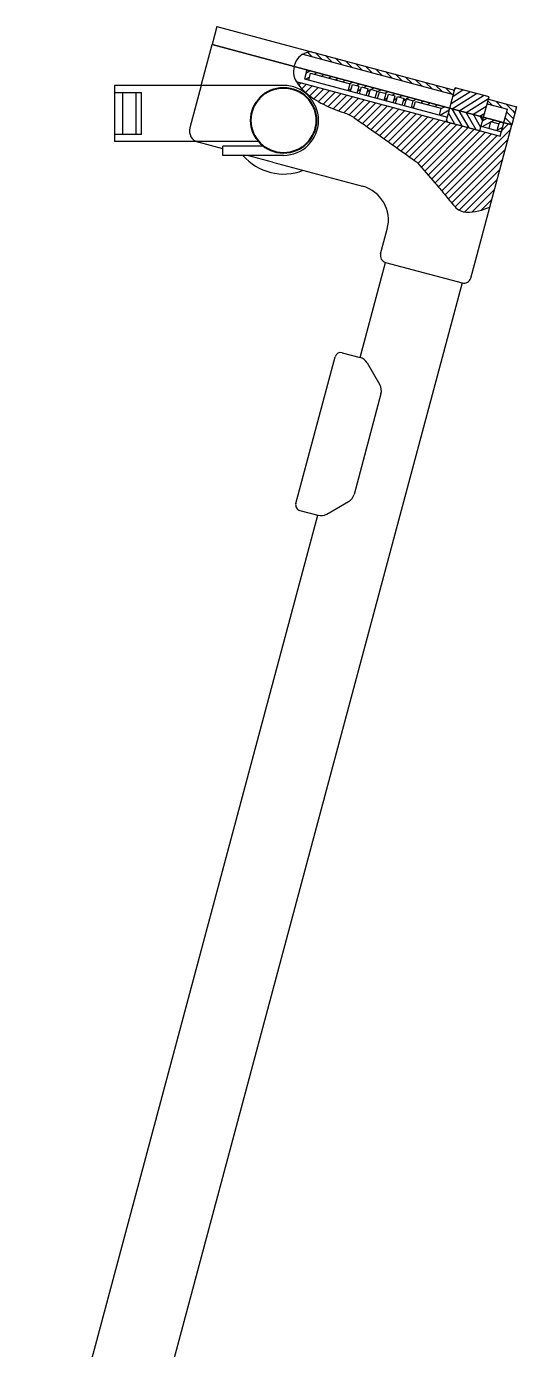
# Model space of a CAD drawing. Header units: millimetres. Extents: x 803 to 2709, y 619 to 2468.
# Drawn here: x 996 to 1207, y 1901 to 2468 of the extents above; entities that cross this region are included whole.
import ezdxf

# ---------------------------------------------------------------- set-up
doc = ezdxf.new("R2010")
doc.units = ezdxf.units.MM
doc.layers.add('01_Contornos', color=7, linetype='Continuous', lineweight=20)
doc.styles.add('EstiloCota', font='arialbd.ttf', dxfattribs={"height": 10})
doc.dimstyles.new('CotasUNE', dxfattribs={"dimtxt": 10, "dimasz": 8, "dimexe": 1.25, "dimexo": 0, "dimtad": 1, "dimtxsty": 'EstiloCota', "dimcen": 2.5, "dimclrd": 256, "dimclrt": 256, "dimadec": 0, "dimazin": 0, "dimtfac": 1, "dimtmove": 0, "dimatfit": 3, "dimfxl": 1, "dimarcsym": 0})

# ---------------------------------------------------------------- blocks, each defined once
blk = doc.blocks.new('*D1')
at = {"layer": '01_Contornos', "lineweight": -2, "transparency": 16777216}
blk.add_arc((1029.32, 1783.04), 101.46, 4.5187, 70.4813, dxfattribs=at)
at = {"layer": '01_Contornos', "transparency": 16777216}
for points in [[(1062.82, 1877.4), (1063.61, 1879.95), (1055.58, 1881.05)], [(1131.8, 1791.09), (1129.13, 1790.98), (1130.78, 1783.04)]]:
    blk.add_solid(points, dxfattribs=at)
at = {"layer": 'Defpoints', "color": 0}
for p in [(1183.32, 2357.77), (1121.28, 1825.92), (1029.32, 1783.04), (1029.32, 1783.04), (1131.33, 1783.04)]:
    blk.add_point(p, dxfattribs=at)
at = {"layer": '01_Contornos', "transparency": 16777216, "insert": (1114.35, 1848.28), "char_height": 10, "attachment_point": 5, "rotation": 307.5, "style": 'EstiloCota'}
blk.add_mtext('75°', dxfattribs=at)

msp = doc.modelspace()

# ---------------------------------------------------------------- hatches: boundary and pattern name
at = {"layer": '01_Contornos', "true_color": 0x991b1e}
h = msp.add_hatch(dxfattribs=at)
h.set_pattern_fill('ANSI31', color=244, scale=0.7, angle=90)
h.paths.add_polyline_path([(1194.585, 2436.533), (1194.068, 2434.602), (1206.142, 2431.366), (1206.66, 2433.298)])
h.paths.add_polyline_path([(1118.76, 2456.851, 0.111254), (1115.009, 2455.785), (1179.579, 2438.484), (1180.097, 2440.416)])
h.paths.add_polyline_path([(1206.142, 2431.366), (1202.761, 2432.272), (1201.208, 2426.477), (1204.589, 2425.571)])
h = msp.add_hatch(dxfattribs=at)
h.set_pattern_fill('LINE', color=244, scale=0.7, angle=30)
h.set_pattern_definition([(30, (1057.523, 2421.4954), (-1.11125, 1.92474), [])])
h.paths.add_polyline_path([(1118.363, 2447.64), (1135.266, 2443.11), (1134.49, 2440.213), (1135.456, 2439.954), (1136.232, 2442.852), (1139.13, 2442.075), (1138.354, 2439.177), (1139.32, 2438.919), (1140.096, 2441.816), (1142.994, 2441.04), (1142.217, 2438.142), (1143.183, 2437.883), (1143.96, 2440.781), (1146.858, 2440.005), (1146.081, 2437.107), (1147.047, 2436.848), (1147.824, 2439.746), (1150.721, 2438.969), (1149.945, 2436.072), (1150.911, 2435.813), (1151.687, 2438.711), (1154.585, 2437.934), (1153.809, 2435.036), (1154.774, 2434.777), (1155.551, 2437.675), (1158.449, 2436.899), (1157.672, 2434.001), (1158.638, 2433.742), (1159.415, 2436.64), (1162.312, 2435.864), (1161.536, 2432.966), (1162.502, 2432.707), (1163.278, 2435.605), (1174.386, 2432.628), (1173.61, 2429.73), (1176.991, 2428.825), (1178.026, 2432.688), (1116.69, 2449.123), (1115.654, 2445.26), (1117.586, 2444.742)])
h.paths.add_polyline_path([(1195.637, 2426.934), (1199.018, 2426.028), (1198.241, 2423.131), (1200.173, 2422.613), (1201.208, 2426.477), (1192.515, 2428.806), (1191.48, 2424.942), (1194.86, 2424.036)])
h = msp.add_hatch(dxfattribs=at)
h.set_pattern_fill('ANSI31', color=244, scale=0.7)
h.paths.add_polyline_path([(1175.724, 2395.826, 0.0066009), (1180.171, 2390.522, 0.214734), (1185.238, 2388.155, 0.1147459), (1195.142, 2390.315), (1203.295, 2420.741), (1204.589, 2425.571), (1201.208, 2426.477), (1199.655, 2420.681), (1112.196, 2444.116, 0.0799082), (1115.927, 2439.664, 0.0613553), (1123.847, 2434.347, 0.0401359), (1132.524, 2430.796, -0.0748081), (1137.054, 2428.565, -0.001591), (1142.663, 2424.644, -0.0009963), (1151.588, 2418.336, -0.0009869), (1163.426, 2409.899, -0.0251737), (1164.102, 2409.362, -0.0010158), (1171.641, 2400.685, -0.0071993)])
h = msp.add_hatch(dxfattribs=at)
h.set_pattern_fill('ANSI31', color=244, scale=0.7, angle=347)
h.paths.add_polyline_path([(1194.844, 2437.499), (1180.355, 2441.382), (1180.097, 2440.416), (1178.026, 2432.688), (1192.515, 2428.806), (1194.585, 2436.533)])
h = msp.add_hatch(dxfattribs=at)
h.set_pattern_fill('ANSI31', color=244, scale=0.7, angle=75)
h.set_pattern_definition([(120, (979.026, 2378.7933), (-1.924741, -1.11125), [])])
h.paths.add_polyline_path([(1185.27, 2430.747), (1178.026, 2432.688), (1176.473, 2426.893), (1183.718, 2424.952)])
h.paths.add_polyline_path([(1192.515, 2428.806), (1185.27, 2430.747), (1183.718, 2424.952), (1190.962, 2423.01)])

# ---------------------------------------------------------------- linework, layer by layer
msp.add_circle((1106.744, 2427.459), 14)
at = {"layer": '01_Contornos', "color": 244, "true_color": 0x991b1e}
for p, q in [((1078.191, 2467.721), (1076.121, 2459.994)), ((1078.191, 2467.721), (1180.097, 2440.416)), ((1071.423, 2442.459), (1076.121, 2459.994)), ((1076.121, 2459.994), (1204.589, 2425.571)), ((1204.589, 2425.571), (1076.121, 2459.994)), ((1115.009, 2455.785), (1179.579, 2438.484)), ((1116.69, 2449.123), (1115.654, 2445.26)), ((1116.69, 2449.123), (1178.026, 2432.688)), ((1071.423, 2442.459), (1066.545, 2424.254)), ((1112.189, 2444.118), (1199.655, 2420.681)), ((1115.654, 2445.26), (1176.991, 2428.825)), ((1117.586, 2444.742), (1118.363, 2447.64)), ((1118.363, 2447.64), (1135.266, 2443.11)), ((1134.49, 2440.213), (1135.266, 2443.11)), ((1135.456, 2439.954), (1136.232, 2442.852)), ((1136.232, 2442.852), (1139.13, 2442.075)), ((1138.354, 2439.177), (1139.13, 2442.075)), ((1139.32, 2438.919), (1140.096, 2441.816)), ((1140.096, 2441.816), (1142.994, 2441.04)), ((1142.217, 2438.142), (1142.994, 2441.04)), ((1143.183, 2437.883), (1143.96, 2440.781)), ((1143.96, 2440.781), (1146.858, 2440.005)), ((1146.081, 2437.107), (1146.858, 2440.005)), ((1147.047, 2436.848), (1147.824, 2439.746)), ((1147.824, 2439.746), (1150.721, 2438.969)), ((1149.945, 2436.072), (1150.721, 2438.969)), ((1150.911, 2435.813), (1151.687, 2438.711)), ((1151.687, 2438.711), (1154.585, 2437.934)), ((1153.809, 2435.036), (1154.585, 2437.934)), ((1154.774, 2434.777), (1155.551, 2437.675)), ((1155.551, 2437.675), (1158.449, 2436.899)), ((1157.672, 2434.001), (1158.449, 2436.899)), ((1178.026, 2432.688), (1180.097, 2440.416)), ((1180.097, 2440.416), (1180.355, 2441.382)), ((1180.097, 2440.416), (1180.097, 2440.416)), ((1194.844, 2437.499), (1180.355, 2441.382)), ((1194.585, 2436.533), (1194.844, 2437.499)), ((1158.638, 2433.742), (1159.415, 2436.64)), ((1159.415, 2436.64), (1162.312, 2435.864)), ((1161.536, 2432.966), (1162.312, 2435.864)), ((1162.502, 2432.707), (1163.278, 2435.605)), ((1163.278, 2435.605), (1174.386, 2432.628)), ((1173.61, 2429.73), (1174.386, 2432.628)), ((1176.473, 2426.893), (1178.026, 2432.688)), ((1178.026, 2432.688), (1192.515, 2428.806)), ((1192.515, 2428.806), (1194.585, 2436.533)), ((1194.068, 2434.602), (1202.761, 2432.272)), ((1194.585, 2436.533), (1206.66, 2433.298)), ((1199.655, 2420.681), (1202.761, 2432.272)), ((1206.66, 2433.298), (1204.589, 2425.571)), ((1190.962, 2423.01), (1176.473, 2426.893)), ((1190.962, 2423.01), (1192.515, 2428.806)), ((1192.515, 2428.806), (1201.208, 2426.477)), ((1194.86, 2424.036), (1195.637, 2426.934)), ((1195.637, 2426.934), (1199.018, 2426.028)), ((1199.018, 2426.028), (1198.241, 2423.131)), ((1204.589, 2425.571), (1199.759, 2426.865)), ((1200.173, 2422.613), (1201.208, 2426.477)), ((1203.295, 2420.741), (1204.589, 2425.571)), ((1186.989, 2359.888), (1203.295, 2420.741)), ((1191.48, 2424.942), (1200.173, 2422.613)), ((1080.744, 2415.273), (1070.08, 2418.131)), ((1101.956, 2409.59), (1091.246, 2412.459)), ((1101.956, 2409.59), (1140.593, 2399.237)), ((1148.352, 2370.241), (1151.199, 2380.866)), ((1150.474, 2366.566), (1183.315, 2357.767)), ((1112.01, 2263.314), (1128.834, 2326.099)), ((1131.895, 2327.867), (1139.554, 2325.815)), ((1142.59, 2323.485), (1148.019, 2314.082)), ((1148.519, 2310.288), (1136.964, 2267.164)), ((1125.231, 2258.699), (1134.634, 2264.128)), ((1113.778, 2260.252), (1121.437, 2258.2))]:
    msp.add_line(p, q, dxfattribs=at)
at = {"layer": '01_Contornos', "color": 40, "true_color": 0xf8d731}
for p, q in [((1106.744, 2442.459), (1034.244, 2442.459)), ((1034.244, 2442.459), (1034.244, 2418.459)), ((1034.244, 2439.459), (1045.844, 2439.459)), ((1037.76, 2421.459), (1037.76, 2439.459)), ((1043.56, 2421.459), (1043.56, 2439.459)), ((1045.844, 2421.459), (1045.844, 2439.459)), ((1045.844, 2421.459), (1034.244, 2421.459)), ((1096.02, 2418.459), (1034.244, 2418.459)), ((1098.084, 2416.459), (1080.744, 2416.459)), ((1080.744, 2412.459), (1080.744, 2416.459)), ((1106.744, 2412.459), (1080.744, 2412.459))]:
    msp.add_line(p, q, dxfattribs=at)
at = {"layer": '01_Contornos'}
for p, q in [((1139.554, 2325.815), (1150.474, 2366.566)), ((1183.315, 2357.767), (1029.318, 1783.041)), ((996.476, 1791.841), (1121.437, 2258.2))]:
    msp.add_line(p, q, dxfattribs=at)
at = {"layer": '01_Contornos', "color": 244, "true_color": 0x991b1e}
msp.add_lwpolyline([(1118.76, 2456.851, 0.1198783), (1114.747, 2455.636, 0.1367137), (1112.185, 2452.977, 0.1135123), (1110.959, 2448.526, 0.1360203), (1111.833, 2444.752, 0.0899977), (1115.927, 2439.664, 0.0613553), (1123.847, 2434.347, 0.0401359), (1132.524, 2430.796, -0.0748081), (1137.054, 2428.565, -0.001591), (1142.663, 2424.644, -0.0009963), (1151.588, 2418.336, -0.0009869), (1163.426, 2409.899, -0.0204523), (1163.979, 2409.468, -0.0376478), (1164.195, 2409.255, -0.0010033), (1171.641, 2400.685, -0.0071993), (1175.724, 2395.826, 0.0066009), (1180.171, 2390.522, 0.214734), (1185.238, 2388.155, 0.1147459), (1195.142, 2390.315)], format="xyb", dxfattribs=at)
at = {"layer": '01_Contornos', "color": 40, "true_color": 0xf8d731}
for radius, start, end in [(15, 270, 90), (23, 220.70571, 291.45268)]:
    msp.add_arc((1106.744, 2427.459), radius, start, end, dxfattribs=at)
at = {"layer": '01_Contornos', "color": 244, "true_color": 0x991b1e}
for centre, radius, start, end in [((1071.374, 2422.96), 5, 165, 255), ((1136.71, 2384.748), 15, 345, 75), ((1151.25, 2369.464), 3, 165, 255), ((1184.092, 2360.664), 3, 255, 345), ((1131.248, 2325.452), 2.5, 75, 165), ((1138.26, 2320.985), 5, 30, 75), ((1143.689, 2311.582), 5, 345, 30), ((1132.134, 2268.458), 5, 300, 345), ((1114.425, 2262.667), 2.5, 165, 255), ((1122.731, 2263.029), 5, 255, 300)]:
    msp.add_arc(centre, radius, start, end, dxfattribs=at)

# ---------------------------------------------------------------- dimensions: what is measured, and where the dimension line sits
at = {"layer": '01_Contornos'}
dim = msp.add_angular_dim_2l(base=(1121.276, 1825.922), line1=((1029.318, 1783.041), (1183.315, 2357.767)), line2=((1029.318, 1783.041), (1131.334, 1783.041)), dimstyle='CotasUNE', dxfattribs=at)
dim.commit()
dim.dimension.update_dxf_attribs({"geometry": '*D1', "text_midpoint": (1114.345, 1848.285)})

doc.saveas('drawing.dxf')
